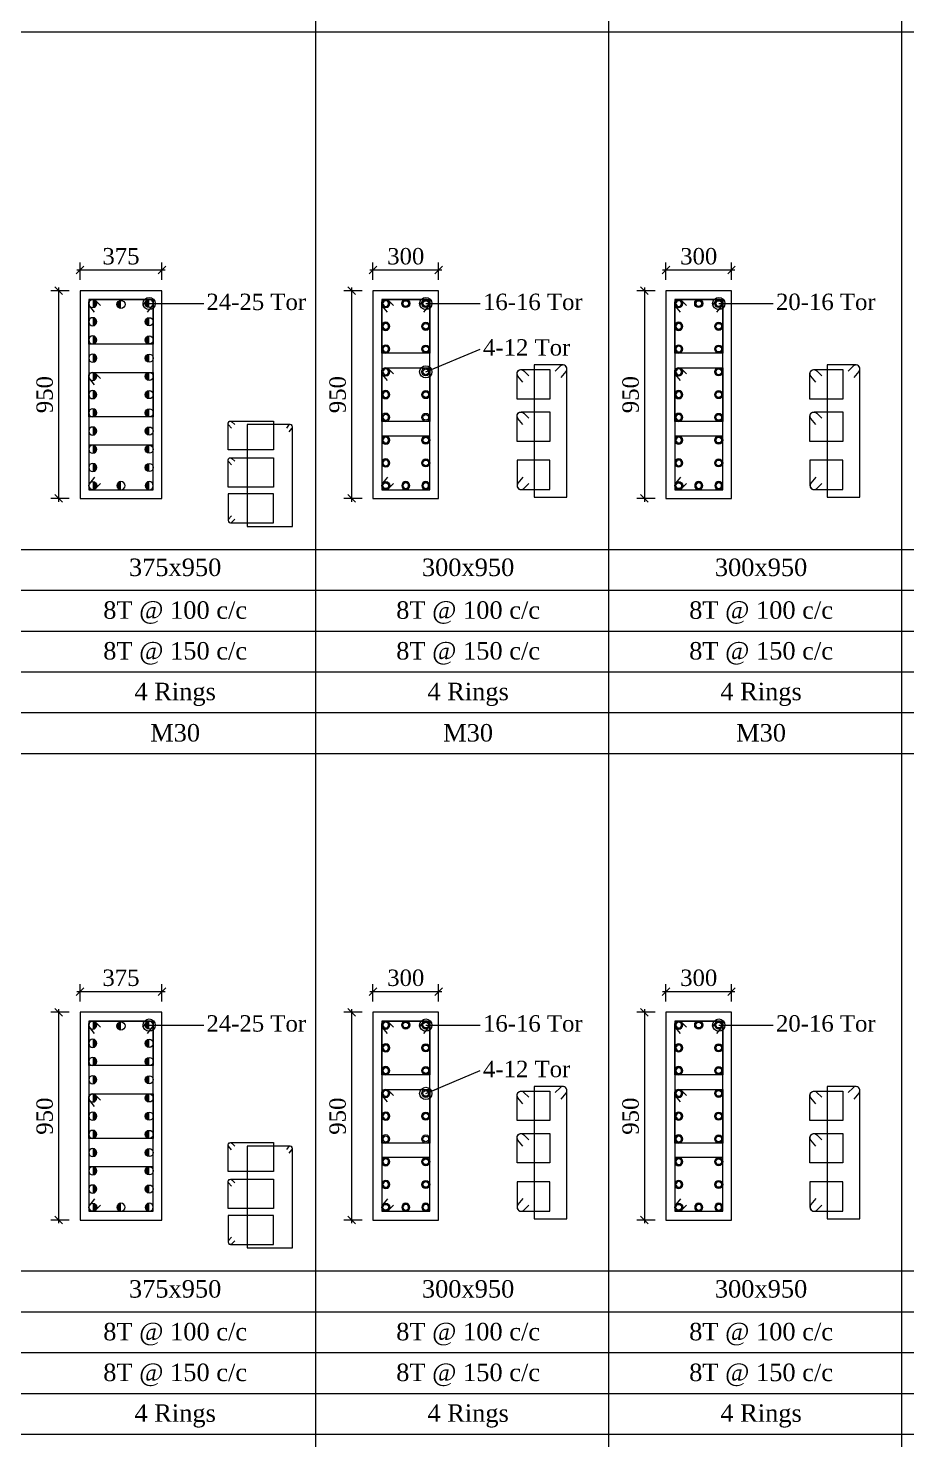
# Model space of a CAD drawing. Header units: metres. Extents: x 95882 to 260884, y 3603 to 81317.
# Drawn here: x 180667 to 184688, y 19469 to 25923 of the extents above; entities that cross this region are included whole.
import ezdxf
from ezdxf.enums import TextEntityAlignment as Align

# ---------------------------------------------------------------- set-up
doc = ezdxf.new("R2010")
doc.units = ezdxf.units.M
doc.header["$LTSCALE"] = 0.05
doc.header["$MEASUREMENT"] = 0
doc.header["$PDMODE"] = 34
doc.header["$PDSIZE"] = -2.5
doc.layers.get('0').update_dxf_attribs({"linetype": 'CONTINUOUS', "lineweight": 0})
doc.layers.get('DEFPOINTS').update_dxf_attribs({"linetype": 'CONTINUOUS'})
for name, color, linetype, lineweight in [('S-DIM-R', 7, 'CONTINUOUS', 9), ('S-SECTION', 5, 'CONTINUOUS', 5), ('S-SECTION MARK', 124, 'CONTINUOUS', 0), ('S-SHEET', 251, 'CONTINUOUS', 0), ('S-STEEL COL_DIA', 1, 'CONTINUOUS', 9), ('S-STEEL RING', 1, 'CONTINUOUS', 9), ('S-TEXT', 7, 'CONTINUOUS', 0), ('S-TEXT COL SIZE', 7, 'CONTINUOUS', 15), ('S-TEXT MIX', 1, 'CONTINUOUS', 15), ('S-TEXT RINGS', 7, 'CONTINUOUS', 15)]:
    doc.layers.add(name, color=color, linetype=linetype, lineweight=lineweight)
doc.styles.add('AAPL-ADRESS tahoma', font='tahoma.ttf')
doc.styles.add('S-ROMANS', font='times.ttf')
doc.styles.get("Standard").update_dxf_attribs({"font": 'times.ttf'})
doc.styles.add('TEXT', font='times.ttf')
doc.dimstyles.new('75mm', dxfattribs={"dimscale": 140, "dimtxt": 1, "dimasz": 0.35, "dimexe": 0.5, "dimexo": 1, "dimgap": 0.01, "dimtad": 0, "dimdec": 0, "dimzin": 12, "dimdsep": 46, "dimtxsty": 'AAPL-ADRESS tahoma', "dimblk": 'OBLIQUE', "dimcen": 0.35, "dimdle": 0.01, "dimse1": 1, "dimse2": 1, "dimclrd": 256, "dimclre": 256, "dimclrt": 256, "dimadec": 0, "dimazin": 3, "dimtfac": 1, "dimtdec": 0, "dimtmove": 1, "dimatfit": 3, "dimldrblk": 'DOTSMALL', "dimfxl": 1, "dimtolj": 1, "dimtzin": 0, "dimarcsym": 1})
doc.dimstyles.new('S_DIM', dxfattribs={"dimtxt": 75, "dimasz": 35, "dimexe": 35, "dimexo": 50, "dimgap": 25, "dimtad": 1, "dimdec": 0, "dimzin": 0, "dimdsep": 46, "dimtxsty": 'Standard', "dimblk": 'OBLIQUE', "dimcen": 0.09, "dimdle": 15, "dimclrd": 256, "dimclre": 256, "dimclrt": 256, "dimadec": 0, "dimazin": 0, "dimtfac": 1, "dimtdec": 0, "dimtofl": 0, "dimtmove": 0, "dimatfit": 3, "dimfxl": 1, "dimtolj": 1, "dimtzin": 0, "dimlwd": -1, "dimlwe": -1, "dimarcsym": 0})

# ---------------------------------------------------------------- blocks, each defined once
blk = doc.blocks.new('_Oblique')
at = {"color": 0, "linetype": 'ByBlock', "lineweight": -2}
blk.add_line((-0.5, -0.5), (0.5, 0.5), dxfattribs=at)
blk = doc.blocks.new('*D476')
at = {"layer": 'DEFPOINTS', "color": 0, "transparency": 16777216}
for p in [(180904.2, 21423.4, -0.1), (180806, 20473.4), (180904.2, 20473.4, -0.1)]:
    blk.add_point(p, dxfattribs=at)
at = {"layer": 'S-DIM-R', "transparency": 16777216}
for p, q in [((180806, 21438.4), (180806, 20458.4)), ((180854.2, 21423.4), (180771, 21423.4)), ((180854.2, 20473.4), (180771, 20473.4))]:
    blk.add_line(p, q, dxfattribs=at)
at = {"layer": 'S-DIM-R', "transparency": 16777216, "xscale": 35, "yscale": 35, "zscale": 35}
for p, rotation in [((180806, 21423.4), 90), ((180806, 20473.4), 270)]:
    blk.add_blockref('_Oblique', p, dxfattribs=dict(at, rotation=rotation))
at = {"layer": 'S-DIM-R', "transparency": 16777216, "insert": (180742.7, 20948.4), "char_height": 75, "attachment_point": 5, "rotation": 90}
blk.add_mtext('\\A1;950', dxfattribs=at)
blk = doc.blocks.new('*D477')
at = {"layer": 'DEFPOINTS', "color": 0, "transparency": 16777216}
for p in [(180904.2, 21517.5), (180904.2, 21423.4, 0), (181279.2, 21423.4, 0)]:
    blk.add_point(p, dxfattribs=at)
at = {"layer": 'S-DIM-R', "transparency": 16777216}
for p, q in [((181294.2, 21517.5), (180889.2, 21517.5)), ((180904.2, 21473.4), (180904.2, 21552.5)), ((181279.2, 21473.4), (181279.2, 21552.5))]:
    blk.add_line(p, q, dxfattribs=at)
at = {"layer": 'S-DIM-R', "transparency": 16777216, "xscale": 35, "yscale": 35, "zscale": 35, "rotation": 180}
blk.add_blockref('_Oblique', (180904.2, 21517.5), dxfattribs=at)
at = {"layer": 'S-DIM-R', "transparency": 16777216, "xscale": 35, "yscale": 35, "zscale": 35}
blk.add_blockref('_Oblique', (181279.2, 21517.5), dxfattribs=at)
at = {"layer": 'S-DIM-R', "transparency": 16777216, "insert": (181091.7, 21580.8), "char_height": 75, "attachment_point": 5}
blk.add_mtext('\\A1;375', dxfattribs=at)
blk = doc.blocks.new('*U6')
at = {"layer": 'S-STEEL COL_DIA'}
h = blk.add_hatch(color=256, dxfattribs=at)
h.dxf.hatch_style = 1
h.paths.add_polyline_path([(0, 18.5, 0.414214), (-18.5, 0, 0.414214), (0, -18.5)])
at = {"layer": 'S-STEEL COL_DIA', "lineweight": 5}
blk.add_circle((0, 0), 18.5, dxfattribs=at)
blk = doc.blocks.new('*D480')
at = {"layer": 'DEFPOINTS', "color": 0, "transparency": 16777216}
for p in [(182244.8, 21517.5), (182244.8, 21423.4, 0), (182544.8, 21423.4, 0)]:
    blk.add_point(p, dxfattribs=at)
at = {"layer": 'S-DIM-R', "transparency": 16777216}
for p, q in [((182559.8, 21517.5), (182229.8, 21517.5)), ((182244.8, 21473.4), (182244.8, 21552.5)), ((182544.8, 21473.4), (182544.8, 21552.5))]:
    blk.add_line(p, q, dxfattribs=at)
at = {"layer": 'S-DIM-R', "transparency": 16777216, "xscale": 35, "yscale": 35, "zscale": 35, "rotation": 180}
blk.add_blockref('_Oblique', (182244.8, 21517.5), dxfattribs=at)
at = {"layer": 'S-DIM-R', "transparency": 16777216, "xscale": 35, "yscale": 35, "zscale": 35}
blk.add_blockref('_Oblique', (182544.8, 21517.5), dxfattribs=at)
at = {"layer": 'S-DIM-R', "transparency": 16777216, "insert": (182394.8, 21580.7), "char_height": 75, "attachment_point": 5}
blk.add_mtext('\\A1;300', dxfattribs=at)
blk = doc.blocks.new('*U5')
at = {"layer": 'S-STEEL COL_DIA'}
h = blk.add_hatch(color=256, dxfattribs=at)
h.dxf.hatch_style = 1
h.paths.add_polyline_path([(-18.5, 0, 1), (18.5, 0, 1)])
h.paths.add_polyline_path([(13, 0, -1), (-13, 0, -1)], flags=16)
at = {"layer": 'S-STEEL COL_DIA', "lineweight": 5}
for radius in [18.5, 13]:
    blk.add_circle((0, 0), radius, dxfattribs=at)
blk = doc.blocks.new('*U7')
at = {"layer": 'S-STEEL COL_DIA', "lineweight": 5}
for radius in [18.5, 13, 13]:
    blk.add_circle((0, 0), radius, dxfattribs=at)
blk = doc.blocks.new('*D481')
at = {"layer": 'DEFPOINTS', "color": 0, "transparency": 16777216}
for p in [(182244.8, 21423.4, -0.1), (182146.6, 20473.4), (182244.8, 20473.4, -0.1)]:
    blk.add_point(p, dxfattribs=at)
at = {"layer": 'S-DIM-R', "transparency": 16777216}
for p, q in [((182146.6, 21438.4), (182146.6, 20458.4)), ((182194.8, 21423.4), (182111.6, 21423.4)), ((182194.8, 20473.4), (182111.6, 20473.4))]:
    blk.add_line(p, q, dxfattribs=at)
at = {"layer": 'S-DIM-R', "transparency": 16777216, "xscale": 35, "yscale": 35, "zscale": 35}
for p, rotation in [((182146.6, 21423.4), 90), ((182146.6, 20473.4), 270)]:
    blk.add_blockref('_Oblique', p, dxfattribs=dict(at, rotation=rotation))
at = {"layer": 'S-DIM-R', "transparency": 16777216, "insert": (182083.3, 20948.4), "char_height": 75, "attachment_point": 5, "rotation": 90}
blk.add_mtext('\\A1;950', dxfattribs=at)
blk = doc.blocks.new('*D482')
at = {"layer": 'DEFPOINTS', "color": 0, "transparency": 16777216}
for p in [(183585.4, 21423.4, -0.1), (183487.2, 20473.4), (183585.4, 20473.4, -0.1)]:
    blk.add_point(p, dxfattribs=at)
at = {"layer": 'S-DIM-R', "transparency": 16777216}
for p, q in [((183487.2, 21438.4), (183487.2, 20458.4)), ((183535.4, 21423.4), (183452.2, 21423.4)), ((183535.4, 20473.4), (183452.2, 20473.4))]:
    blk.add_line(p, q, dxfattribs=at)
at = {"layer": 'S-DIM-R', "transparency": 16777216, "xscale": 35, "yscale": 35, "zscale": 35}
for p, rotation in [((183487.2, 21423.4), 90), ((183487.2, 20473.4), 270)]:
    blk.add_blockref('_Oblique', p, dxfattribs=dict(at, rotation=rotation))
at = {"layer": 'S-DIM-R', "transparency": 16777216, "insert": (183423.9, 20948.4), "char_height": 75, "attachment_point": 5, "rotation": 90}
blk.add_mtext('\\A1;950', dxfattribs=at)
blk = doc.blocks.new('*D483')
at = {"layer": 'DEFPOINTS', "color": 0, "transparency": 16777216}
for p in [(183585.4, 21517.5), (183585.4, 21423.4, 0), (183885.4, 21423.4, 0)]:
    blk.add_point(p, dxfattribs=at)
at = {"layer": 'S-DIM-R', "transparency": 16777216}
for p, q in [((183900.4, 21517.5), (183570.4, 21517.5)), ((183585.4, 21473.4), (183585.4, 21552.5)), ((183885.4, 21473.4), (183885.4, 21552.5))]:
    blk.add_line(p, q, dxfattribs=at)
at = {"layer": 'S-DIM-R', "transparency": 16777216, "xscale": 35, "yscale": 35, "zscale": 35, "rotation": 180}
blk.add_blockref('_Oblique', (183585.4, 21517.5), dxfattribs=at)
at = {"layer": 'S-DIM-R', "transparency": 16777216, "xscale": 35, "yscale": 35, "zscale": 35}
blk.add_blockref('_Oblique', (183885.4, 21517.5), dxfattribs=at)
at = {"layer": 'S-DIM-R', "transparency": 16777216, "insert": (183735.4, 21580.7), "char_height": 75, "attachment_point": 5}
blk.add_mtext('\\A1;300', dxfattribs=at)
blk = doc.blocks.new('*D514')
at = {"layer": 'DEFPOINTS', "color": 0, "transparency": 16777216}
for p in [(180904.2, 24722.9, -0.1), (180806, 23772.9), (180904.2, 23772.9, -0.1)]:
    blk.add_point(p, dxfattribs=at)
at = {"layer": 'S-DIM-R', "transparency": 16777216}
for p, q in [((180854.2, 24722.9), (180771, 24722.9)), ((180806, 24737.9), (180806, 23757.9)), ((180854.2, 23772.9), (180771, 23772.9))]:
    blk.add_line(p, q, dxfattribs=at)
at = {"layer": 'S-DIM-R', "transparency": 16777216, "xscale": 35, "yscale": 35, "zscale": 35}
for p, rotation in [((180806, 24722.9), 90), ((180806, 23772.9), 270)]:
    blk.add_blockref('_Oblique', p, dxfattribs=dict(at, rotation=rotation))
at = {"layer": 'S-DIM-R', "transparency": 16777216, "insert": (180742.7, 24247.9), "char_height": 75, "attachment_point": 5, "rotation": 90}
blk.add_mtext('\\A1;950', dxfattribs=at)
blk = doc.blocks.new('*D515')
at = {"layer": 'DEFPOINTS', "color": 0, "transparency": 16777216}
for p in [(180904.2, 24817.1), (180904.2, 24722.9, 0), (181279.2, 24722.9, 0)]:
    blk.add_point(p, dxfattribs=at)
at = {"layer": 'S-DIM-R', "transparency": 16777216}
for p, q in [((180904.2, 24772.9), (180904.2, 24852.1)), ((181279.2, 24772.9), (181279.2, 24852.1)), ((181294.2, 24817.1), (180889.2, 24817.1))]:
    blk.add_line(p, q, dxfattribs=at)
at = {"layer": 'S-DIM-R', "transparency": 16777216, "xscale": 35, "yscale": 35, "zscale": 35, "rotation": 180}
blk.add_blockref('_Oblique', (180904.2, 24817.1), dxfattribs=at)
at = {"layer": 'S-DIM-R', "transparency": 16777216, "xscale": 35, "yscale": 35, "zscale": 35}
blk.add_blockref('_Oblique', (181279.2, 24817.1), dxfattribs=at)
at = {"layer": 'S-DIM-R', "transparency": 16777216, "insert": (181091.7, 24880.4), "char_height": 75, "attachment_point": 5}
blk.add_mtext('\\A1;375', dxfattribs=at)
blk = doc.blocks.new('*D518')
at = {"layer": 'DEFPOINTS', "color": 0, "transparency": 16777216}
for p in [(182244.8, 24817.1), (182244.8, 24722.9, 0), (182544.8, 24722.9, 0)]:
    blk.add_point(p, dxfattribs=at)
at = {"layer": 'S-DIM-R', "transparency": 16777216}
for p, q in [((182244.8, 24772.9), (182244.8, 24852.1)), ((182544.8, 24772.9), (182544.8, 24852.1)), ((182559.8, 24817.1), (182229.8, 24817.1))]:
    blk.add_line(p, q, dxfattribs=at)
at = {"layer": 'S-DIM-R', "transparency": 16777216, "xscale": 35, "yscale": 35, "zscale": 35, "rotation": 180}
blk.add_blockref('_Oblique', (182244.8, 24817.1), dxfattribs=at)
at = {"layer": 'S-DIM-R', "transparency": 16777216, "xscale": 35, "yscale": 35, "zscale": 35}
blk.add_blockref('_Oblique', (182544.8, 24817.1), dxfattribs=at)
at = {"layer": 'S-DIM-R', "transparency": 16777216, "insert": (182394.8, 24880.2), "char_height": 75, "attachment_point": 5}
blk.add_mtext('\\A1;300', dxfattribs=at)
blk = doc.blocks.new('*D519')
at = {"layer": 'DEFPOINTS', "color": 0, "transparency": 16777216}
for p in [(182244.8, 24722.9, -0.1), (182146.6, 23772.9), (182244.8, 23772.9, -0.1)]:
    blk.add_point(p, dxfattribs=at)
at = {"layer": 'S-DIM-R', "transparency": 16777216}
for p, q in [((182194.8, 24722.9), (182111.6, 24722.9)), ((182146.6, 24737.9), (182146.6, 23757.9)), ((182194.8, 23772.9), (182111.6, 23772.9))]:
    blk.add_line(p, q, dxfattribs=at)
at = {"layer": 'S-DIM-R', "transparency": 16777216, "xscale": 35, "yscale": 35, "zscale": 35}
for p, rotation in [((182146.6, 24722.9), 90), ((182146.6, 23772.9), 270)]:
    blk.add_blockref('_Oblique', p, dxfattribs=dict(at, rotation=rotation))
at = {"layer": 'S-DIM-R', "transparency": 16777216, "insert": (182083.3, 24247.9), "char_height": 75, "attachment_point": 5, "rotation": 90}
blk.add_mtext('\\A1;950', dxfattribs=at)
blk = doc.blocks.new('*D520')
at = {"layer": 'DEFPOINTS', "color": 0, "transparency": 16777216}
for p in [(183585.4, 24722.9, -0.1), (183487.2, 23772.9), (183585.4, 23772.9, -0.1)]:
    blk.add_point(p, dxfattribs=at)
at = {"layer": 'S-DIM-R', "transparency": 16777216}
for p, q in [((183535.4, 24722.9), (183452.2, 24722.9)), ((183487.2, 24737.9), (183487.2, 23757.9)), ((183535.4, 23772.9), (183452.2, 23772.9))]:
    blk.add_line(p, q, dxfattribs=at)
at = {"layer": 'S-DIM-R', "transparency": 16777216, "xscale": 35, "yscale": 35, "zscale": 35}
for p, rotation in [((183487.2, 24722.9), 90), ((183487.2, 23772.9), 270)]:
    blk.add_blockref('_Oblique', p, dxfattribs=dict(at, rotation=rotation))
at = {"layer": 'S-DIM-R', "transparency": 16777216, "insert": (183423.9, 24247.9), "char_height": 75, "attachment_point": 5, "rotation": 90}
blk.add_mtext('\\A1;950', dxfattribs=at)
blk = doc.blocks.new('*D521')
at = {"layer": 'DEFPOINTS', "color": 0, "transparency": 16777216}
for p in [(183585.4, 24817.1), (183585.4, 24722.9, 0), (183885.4, 24722.9, 0)]:
    blk.add_point(p, dxfattribs=at)
at = {"layer": 'S-DIM-R', "transparency": 16777216}
for p, q in [((183585.4, 24772.9), (183585.4, 24852.1)), ((183885.4, 24772.9), (183885.4, 24852.1)), ((183900.4, 24817.1), (183570.4, 24817.1))]:
    blk.add_line(p, q, dxfattribs=at)
at = {"layer": 'S-DIM-R', "transparency": 16777216, "xscale": 35, "yscale": 35, "zscale": 35, "rotation": 180}
blk.add_blockref('_Oblique', (183585.4, 24817.1), dxfattribs=at)
at = {"layer": 'S-DIM-R', "transparency": 16777216, "xscale": 35, "yscale": 35, "zscale": 35}
blk.add_blockref('_Oblique', (183885.4, 24817.1), dxfattribs=at)
at = {"layer": 'S-DIM-R', "transparency": 16777216, "insert": (183735.4, 24880.2), "char_height": 75, "attachment_point": 5}
blk.add_mtext('\\A1;300', dxfattribs=at)

msp = doc.modelspace()

# ---------------------------------------------------------------- linework, layer by layer
at = {"layer": 'S-SECTION'}
for points, elevation in [([(180904.2, 23772.9), (181279.2, 23772.9), (181279.2, 24722.9), (180904.2, 24722.9)], 0), ([(182244.8, 23772.9), (182544.8, 23772.9), (182544.8, 24722.9), (182244.8, 24722.9)], -0.1), ([(183585.4, 23772.9), (183885.4, 23772.9), (183885.4, 24722.9), (183585.4, 24722.9)], -0.1), ([(180904.2, 20473.4), (181279.2, 20473.4), (181279.2, 21423.4), (180904.2, 21423.4)], 0), ([(182244.8, 20473.4), (182544.8, 20473.4), (182544.8, 21423.4), (182244.8, 21423.4)], 0), ([(183585.4, 20473.4), (183885.4, 20473.4), (183885.4, 21423.4), (183585.4, 21423.4)], 0)]:
    msp.add_lwpolyline(points, close=True, dxfattribs=dict(at, elevation=elevation))
at = {"layer": 'S-SHEET'}
for p, q in [((181981.4, 49003.5, 0), (181981.4, 9408.8, 0)), ((181981.4, 49003.5, 0), (181981.4, 9408.8, 0)), ((183322, 49003.5, 0), (183322, 8286.5, 0)), ((184662.6, 49003.5, 0), (184662.6, 9408.8, -0.1)), ((184662.6, 49003.5, 0), (184662.6, 9408.8, -0.1)), ((177084.5, 23540, 0), (198068.5, 23540, -0.1)), ((177084.5, 23353.9, 0), (198068.5, 23353.9, -0.1)), ((177084.5, 23353.9, 0), (198068.5, 23353.9, -0.1)), ((177084.5, 23166.8, 0), (198068.5, 23166.8, -0.1)), ((177691.8, 22980.2, 0), (198068.5, 22980.2, -0.1)), ((177084.5, 22793.6, 0), (198068.5, 22793.6, -0.1)), ((177084.5, 22607, 0), (198068.5, 22607, 0)), ((177084.5, 22607, 0), (198068.5, 22607, -0.1)), ((177084.5, 20240.5, 0), (198068.5, 20240.5, 0)), ((177084.5, 20054.4, 0), (198068.5, 20054.4, 0)), ((177084.5, 20054.4, 0), (198068.5, 20054.4, 0)), ((177084.5, 19867.3, 0), (198068.5, 19867.3, 0)), ((177691.8, 19680.7, 0), (198068.5, 19680.7, 0)), ((177084.5, 19494, 0), (198068.5, 19494, 0))]:
    msp.add_line(p, q, dxfattribs=at)
at = {"layer": 'S-SHEET', "color": 0}
msp.add_line((177084.5, 25906.6, 0), (198068.5, 25906.6, -0.1), dxfattribs=at)
at = {"layer": 'S-STEEL RING'}
for points, elevation in [([(181212.6, 24625.4), (181235.1, 24652.8, 0.633211), (181220.8, 24682.9), (180944.2, 24682.9), (180944.2, 23812.9), (181239.2, 23812.9), (181239.2, 24664.5, 0.666768), (181207.8, 24677.6), (181190, 24654.9)], 0), ([(182478.2, 24625.4), (182500.6, 24652.8, 0.633211), (182486.4, 24682.9), (182284.8, 24682.9), (182284.8, 23812.9), (182504.8, 23812.9), (182504.8, 24664.5, 0.666768), (182473.4, 24677.6), (182455.6, 24654.9)], -0.1), ([(183818.8, 24625.4), (183841.2, 24652.8, 0.633211), (183827, 24682.9), (183625.4, 24682.9), (183625.4, 23812.9), (183845.4, 23812.9), (183845.4, 24664.5, 0.666768), (183814, 24677.6), (183796.2, 24654.9)], -0.1), ([(183106, 24326.1), (183128.5, 24353.4, 0.633211), (183114.2, 24383.6), (182982.6, 24383.6), (182982.6, 23778.8), (183132.6, 23778.8), (183132.6, 24365.1, 0.666768), (183101.2, 24378.2), (183078.4, 24355.6)], 0), ([(183106, 24326.1), (183128.5, 24353.4, 0.633211), (183114.2, 24383.6), (182982.6, 24383.6), (182982.6, 23778.8), (183132.6, 23778.8), (183132.6, 24365.1, 0.666768), (183101.2, 24378.2), (183078.4, 24355.6)], 0.1), ([(184446.6, 24326.1), (184469.1, 24353.4, 0.633211), (184454.8, 24383.6), (184323.2, 24383.6), (184323.2, 23778.8), (184473.2, 23778.8), (184473.2, 24365.1, 0.666768), (184441.8, 24378.2), (184419, 24355.6)], 0), ([(184446.6, 24326.1), (184469.1, 24353.4, 0.633211), (184454.8, 24383.6), (184323.2, 24383.6), (184323.2, 23778.8), (184473.2, 23778.8), (184473.2, 24365.1, 0.666768), (184441.8, 24378.2), (184419, 24355.6)], 0.1), ([(181861.5, 24078.3), (181874.1, 24093.7, 0.633211), (181866.1, 24110.7), (181668.4, 24110.7), (181668.4, 23645.4), (181876.5, 23645.4), (181876.5, 24100.3, 0.666768), (181858.8, 24107.7), (181848.8, 24094.9)], -0.1), ([(181212.6, 21325.9), (181235.1, 21353.2, 0.633211), (181220.8, 21383.4), (180944.2, 21383.4), (180944.2, 20513.4), (181239.2, 20513.4), (181239.2, 21364.9, 0.666768), (181207.8, 21378), (181190, 21355.4)], 0), ([(182478.2, 21325.9), (182500.6, 21353.2, 0.633211), (182486.4, 21383.4), (182284.8, 21383.4), (182284.8, 20513.4), (182504.8, 20513.4), (182504.8, 21364.9, 0.666768), (182473.4, 21378), (182455.6, 21355.4)], -0.1), ([(183818.8, 21325.9), (183841.2, 21353.2, 0.633211), (183827, 21383.4), (183625.4, 21383.4), (183625.4, 20513.4), (183845.4, 20513.4), (183845.4, 21364.9, 0.666768), (183814, 21378), (183796.2, 21355.4)], -0.1), ([(183106, 21026.5), (183128.5, 21053.9, 0.633211), (183114.2, 21084), (182982.6, 21084), (182982.6, 20479.3), (183132.6, 20479.3), (183132.6, 21065.6, 0.666768), (183101.2, 21078.7), (183078.4, 21056)], 0), ([(183106, 21026.5), (183128.5, 21053.9, 0.633211), (183114.2, 21084), (182982.6, 21084), (182982.6, 20479.3), (183132.6, 20479.3), (183132.6, 21065.6, 0.666768), (183101.2, 21078.7), (183078.4, 21056)], 0.1), ([(184446.6, 21026.5), (184469.1, 21053.9, 0.633211), (184454.8, 21084), (184323.2, 21084), (184323.2, 20479.3), (184473.2, 20479.3), (184473.2, 21065.6, 0.666768), (184441.8, 21078.7), (184419, 21056)], 0), ([(184446.6, 21026.5), (184469.1, 21053.9, 0.633211), (184454.8, 21084), (184323.2, 21084), (184323.2, 20479.3), (184473.2, 20479.3), (184473.2, 21065.6, 0.666768), (184441.8, 21078.7), (184419, 21056)], 0.1), ([(181861.5, 20778.8), (181874.1, 20794.2, 0.633211), (181866.1, 20811.1), (181668.4, 20811.1), (181668.4, 20345.9), (181876.5, 20345.9), (181876.5, 20800.7, 0.666768), (181858.8, 20808.1), (181848.8, 20795.4)], -0.1)]:
    msp.add_lwpolyline(points, format="xyb", dxfattribs=dict(at, elevation=elevation))
at = {"layer": 'S-STEEL RING', "color": 3}
for points, elevation in [([(180970.9, 24625.4), (180948.4, 24652.8, -0.633211), (180962.7, 24682.9), (181239.2, 24682.9), (181239.2, 24479.2), (180944.2, 24479.2), (180944.2, 24664.5, -0.666768), (180975.7, 24677.6), (180998.5, 24654.9)], 0), ([(182311.5, 24625.4), (182289, 24652.8, -0.633211), (182303.3, 24682.9), (182504.8, 24682.9), (182504.8, 24437.5), (182284.8, 24437.5), (182284.8, 24664.5, -0.666768), (182316.3, 24677.6), (182339.1, 24654.9)], -0.1), ([(183652.1, 24625.4), (183629.6, 24652.8, -0.633211), (183643.9, 24682.9), (183845.4, 24682.9), (183845.4, 24437.5), (183625.4, 24437.5), (183625.4, 24664.5, -0.666768), (183656.9, 24677.6), (183679.7, 24654.9)], -0.1), ([(180970.9, 24292.2), (180948.4, 24319.5, -0.633211), (180962.7, 24349.7), (181239.2, 24349.7), (181239.2, 24145.9), (180944.2, 24145.9), (180944.2, 24331.2, -0.666768), (180975.7, 24344.3), (180998.5, 24321.7)], 0), ([(182311.5, 24313), (182289, 24340.4, -0.633211), (182303.3, 24370.5), (182504.8, 24370.5), (182504.8, 24125.1), (182284.8, 24125.1), (182284.8, 24352.1, -0.666768), (182316.3, 24365.2), (182339.1, 24342.5)], -0.1), ([(182930.6, 24304.7), (182908.1, 24332.1, -0.633211), (182922.4, 24362.2), (183053.9, 24362.2), (183053.9, 24227.7), (182903.9, 24227.7), (182903.9, 24343.8, -0.666768), (182935.4, 24356.9), (182958.2, 24334.2)], 0), ([(183652.1, 24313), (183629.6, 24340.4, -0.633211), (183643.9, 24370.5), (183845.4, 24370.5), (183845.4, 24125.1), (183625.4, 24125.1), (183625.4, 24352.1, -0.666768), (183656.9, 24365.2), (183679.7, 24342.5)], -0.1), ([(184271.2, 24304.7), (184248.7, 24332.1, -0.633211), (184263, 24362.2), (184394.5, 24362.2), (184394.5, 24227.7), (184244.5, 24227.7), (184244.5, 24343.8, -0.666768), (184276, 24356.9), (184298.8, 24334.2)], 0), ([(182930.6, 24111), (182908.1, 24138.3, -0.633211), (182922.4, 24168.5), (183053.9, 24168.5), (183053.9, 24034), (182903.9, 24034), (182903.9, 24150, -0.666768), (182935.4, 24163.1), (182958.2, 24140.5)], 0), ([(184271.2, 24111), (184248.7, 24138.3, -0.633211), (184263, 24168.5), (184394.5, 24168.5), (184394.5, 24034), (184244.5, 24034), (184244.5, 24150, -0.666768), (184276, 24163.1), (184298.8, 24140.5)], 0), ([(181596.9, 24094.7), (181584.3, 24110.1, -0.633211), (181592.3, 24127.1), (181790.1, 24127.1), (181790.1, 23995.4), (181581.9, 23995.4), (181581.9, 24116.7, -0.666768), (181599.6, 24124), (181612.5, 24111.3)], -0.1), ([(180970.9, 23870.4), (180948.4, 23843.1, 0.633211), (180962.7, 23812.9), (181239.2, 23812.9), (181239.2, 24016.7), (180944.2, 24016.7), (180944.2, 23831.4, 0.666768), (180975.7, 23818.3), (180998.5, 23840.9)], 0), ([(182311.5, 23870.4), (182289, 23843.1, 0.633211), (182303.3, 23812.9), (182504.8, 23812.9), (182504.8, 24058.3), (182284.8, 24058.3), (182284.8, 23831.4, 0.666768), (182316.3, 23818.3), (182339.1, 23840.9)], -0.1), ([(183652.1, 23870.4), (183629.6, 23843.1, 0.633211), (183643.9, 23812.9), (183845.4, 23812.9), (183845.4, 24058.3), (183625.4, 24058.3), (183625.4, 23831.4, 0.666768), (183656.9, 23818.3), (183679.7, 23840.9)], -0.1), ([(181596.9, 23927.1), (181584.3, 23942.5, -0.633211), (181592.3, 23959.5), (181790.1, 23959.5), (181790.1, 23825.3), (181581.9, 23825.3), (181581.9, 23949.1, -0.666768), (181599.6, 23956.5), (181612.5, 23943.8)], -0.1), ([(182930.6, 23870.9), (182908.1, 23843.6, 0.633211), (182922.4, 23813.4), (183053.9, 23813.4), (183053.9, 23947.9), (182903.9, 23947.9), (182903.9, 23831.9, 0.666768), (182935.4, 23818.8), (182958.2, 23841.4)], 0), ([(184271.2, 23870.9), (184248.7, 23843.6, 0.633211), (184263, 23813.4), (184394.5, 23813.4), (184394.5, 23947.9), (184244.5, 23947.9), (184244.5, 23831.9, 0.666768), (184276, 23818.8), (184298.8, 23841.4)], 0), ([(181596.9, 23694.2), (181584.3, 23678.8, 0.633211), (181592.3, 23661.8), (181790.1, 23661.8), (181790.1, 23793.5), (181581.9, 23793.5), (181581.9, 23672.2, 0.666768), (181599.6, 23664.8), (181612.5, 23677.6)], -0.1), ([(180970.9, 21325.9), (180948.4, 21353.2, -0.633211), (180962.7, 21383.4), (181239.2, 21383.4), (181239.2, 21179.6), (180944.2, 21179.6), (180944.2, 21364.9, -0.666768), (180975.7, 21378), (180998.5, 21355.4)], 0), ([(182311.5, 21325.9), (182289, 21353.2, -0.633211), (182303.3, 21383.4), (182504.8, 21383.4), (182504.8, 21138), (182284.8, 21138), (182284.8, 21364.9, -0.666768), (182316.3, 21378), (182339.1, 21355.4)], -0.1), ([(183652.1, 21325.9), (183629.6, 21353.2, -0.633211), (183643.9, 21383.4), (183845.4, 21383.4), (183845.4, 21138), (183625.4, 21138), (183625.4, 21364.9, -0.666768), (183656.9, 21378), (183679.7, 21355.4)], -0.1), ([(180970.9, 20992.6), (180948.4, 21020, -0.633211), (180962.7, 21050.1), (181239.2, 21050.1), (181239.2, 20846.4), (180944.2, 20846.4), (180944.2, 21031.7, -0.666768), (180975.7, 21044.8), (180998.5, 21022.1)], 0), ([(182311.5, 21013.4), (182289, 21040.8, -0.633211), (182303.3, 21071), (182504.8, 21071), (182504.8, 20825.6), (182284.8, 20825.6), (182284.8, 21052.5, -0.666768), (182316.3, 21065.6), (182339.1, 21043)], -0.1), ([(182930.6, 21005.2), (182908.1, 21032.5, -0.633211), (182922.4, 21062.7), (183053.9, 21062.7), (183053.9, 20928.2), (182903.9, 20928.2), (182903.9, 21044.2, -0.666768), (182935.4, 21057.3), (182958.2, 21034.7)], 0), ([(183652.1, 21013.4), (183629.6, 21040.8, -0.633211), (183643.9, 21071), (183845.4, 21071), (183845.4, 20825.6), (183625.4, 20825.6), (183625.4, 21052.5, -0.666768), (183656.9, 21065.6), (183679.7, 21043)], -0.1), ([(184271.2, 21005.2), (184248.7, 21032.5, -0.633211), (184263, 21062.7), (184394.5, 21062.7), (184394.5, 20928.2), (184244.5, 20928.2), (184244.5, 21044.2, -0.666768), (184276, 21057.3), (184298.8, 21034.7)], 0), ([(182930.6, 20811.4), (182908.1, 20838.8, -0.633211), (182922.4, 20868.9), (183053.9, 20868.9), (183053.9, 20734.4), (182903.9, 20734.4), (182903.9, 20850.5, -0.666768), (182935.4, 20863.6), (182958.2, 20840.9)], 0), ([(184271.2, 20811.4), (184248.7, 20838.8, -0.633211), (184263, 20868.9), (184394.5, 20868.9), (184394.5, 20734.4), (184244.5, 20734.4), (184244.5, 20850.5, -0.666768), (184276, 20863.6), (184298.8, 20840.9)], 0), ([(181596.9, 20795.1), (181584.3, 20810.5, -0.633211), (181592.3, 20827.5), (181790.1, 20827.5), (181790.1, 20695.8), (181581.9, 20695.8), (181581.9, 20817.1, -0.666768), (181599.6, 20824.5), (181612.5, 20811.7)], 0), ([(182311.5, 20570.9), (182289, 20543.5, 0.633211), (182303.3, 20513.4), (182504.8, 20513.4), (182504.8, 20758.8), (182284.8, 20758.8), (182284.8, 20531.8, 0.666768), (182316.3, 20518.7), (182339.1, 20541.4)], -0.1), ([(183652.1, 20570.9), (183629.6, 20543.5, 0.633211), (183643.9, 20513.4), (183845.4, 20513.4), (183845.4, 20758.8), (183625.4, 20758.8), (183625.4, 20531.8, 0.666768), (183656.9, 20518.7), (183679.7, 20541.4)], -0.1), ([(180970.9, 20570.9), (180948.4, 20543.5, 0.633211), (180962.7, 20513.4), (181239.2, 20513.4), (181239.2, 20717.1), (180944.2, 20717.1), (180944.2, 20531.8, 0.666768), (180975.7, 20518.7), (180998.5, 20541.4)], 0), ([(181596.9, 20627.6), (181584.3, 20643, -0.633211), (181592.3, 20659.9), (181790.1, 20659.9), (181790.1, 20525.7), (181581.9, 20525.7), (181581.9, 20649.6, -0.666768), (181599.6, 20656.9), (181612.5, 20644.2)], 0), ([(182930.6, 20571.4), (182908.1, 20544, 0.633211), (182922.4, 20513.9), (183053.9, 20513.9), (183053.9, 20648.3), (182903.9, 20648.3), (182903.9, 20532.3, 0.666768), (182935.4, 20519.2), (182958.2, 20541.9)], 0), ([(184271.2, 20571.4), (184248.7, 20544, 0.633211), (184263, 20513.9), (184394.5, 20513.9), (184394.5, 20648.3), (184244.5, 20648.3), (184244.5, 20532.3, 0.666768), (184276, 20519.2), (184298.8, 20541.9)], 0), ([(181596.9, 20394.6), (181584.3, 20379.2, 0.633211), (181592.3, 20362.3), (181790.1, 20362.3), (181790.1, 20493.9), (181581.9, 20493.9), (181581.9, 20372.6, 0.666768), (181599.6, 20365.3), (181612.5, 20378)], -0.1)]:
    msp.add_lwpolyline(points, format="xyb", dxfattribs=dict(at, elevation=elevation))

# ---------------------------------------------------------------- block references
at = {"layer": 'S-STEEL COL_DIA', "xscale": -1}
for name, p in [('*U6', (180962.7, 24664.5, 0)), ('*U5', (182303.3, 24664.5, -0.1)), ('*U5', (183643.9, 24664.5, -0.1)), ('*U6', (180962.7, 24581.2)), ('*U5', (182303.3, 24560.3, -0.1)), ('*U5', (183643.9, 24560.3, -0.1)), ('*U6', (180962.7, 24497.9)), ('*U5', (182303.3, 24456.2, -0.1)), ('*U5', (183643.9, 24456.2, -0.1)), ('*U6', (180962.7, 24414.6)), ('*U6', (180962.7, 24331.2, 0)), ('*U7', (182303.3, 24352.1, -0.1)), ('*U5', (183643.9, 24352.1, -0.1)), ('*U6', (180962.7, 24247.9)), ('*U5', (182303.3, 24247.9, -0.1)), ('*U5', (183643.9, 24247.9, -0.1)), ('*U6', (180962.7, 24164.6)), ('*U7', (182303.3, 24143.8, -0.1)), ('*U5', (183643.9, 24143.8, -0.1)), ('*U6', (180962.7, 24081.3)), ('*U6', (180962.7, 23998)), ('*U5', (182303.3, 24039.7, -0.1)), ('*U5', (183643.9, 24039.7, -0.1)), ('*U5', (182303.3, 23935.5, -0.1)), ('*U5', (183643.9, 23935.5, -0.1)), ('*U6', (180962.7, 23914.7)), ('*U6', (180962.7, 21364.9, 0)), ('*U5', (182303.3, 21364.9, -0.1)), ('*U5', (183643.9, 21364.9, -0.1)), ('*U6', (180962.7, 21281.6, 0)), ('*U5', (182303.3, 21260.8, -0.1)), ('*U5', (183643.9, 21260.8, -0.1)), ('*U6', (180962.7, 21198.3, 0)), ('*U5', (182303.3, 21156.6, -0.1)), ('*U5', (183643.9, 21156.6, -0.1)), ('*U6', (180962.7, 21115, 0)), ('*U6', (180962.7, 21031.7, 0)), ('*U7', (182303.3, 21052.5, -0.1)), ('*U5', (183643.9, 21052.5, -0.1)), ('*U6', (180962.7, 20948.4, 0)), ('*U5', (182303.3, 20948.4, -0.1)), ('*U5', (183643.9, 20948.4, -0.1)), ('*U6', (180962.7, 20865.1, 0)), ('*U7', (182303.3, 20844.2, -0.1)), ('*U5', (183643.9, 20844.2, -0.1)), ('*U6', (180962.7, 20781.8, 0)), ('*U5', (182303.3, 20740.1, -0.1)), ('*U5', (183643.9, 20740.1, -0.1)), ('*U6', (180962.7, 20698.4, 0)), ('*U6', (180962.7, 20615.1, 0)), ('*U5', (182303.3, 20636, -0.1)), ('*U5', (183643.9, 20636, -0.1))]:
    msp.add_blockref(name, p, dxfattribs=at)
at = {"layer": 'S-STEEL COL_DIA'}
for name, p in [('*U6', (181091.7, 24660.4, 0)), ('*U6', (181220.8, 24664.5, 0)), ('*U5', (182394.8, 24664.5, -0.1)), ('*U5', (182486.4, 24664.5, -0.1)), ('*U5', (183735.4, 24664.5, -0.1)), ('*U5', (183827, 24664.5, -0.1)), ('*U6', (181220.8, 24581.2)), ('*U5', (182486.4, 24560.3, -0.1)), ('*U5', (183827, 24560.3, -0.1)), ('*U6', (181220.8, 24497.9)), ('*U5', (182486.4, 24456.2, -0.1)), ('*U5', (183827, 24456.2, -0.1)), ('*U6', (181220.8, 24414.6)), ('*U6', (181220.8, 24331.2, 0)), ('*U7', (182486.4, 24352.1, -0.1)), ('*U5', (183827, 24352.1, -0.1)), ('*U6', (181220.8, 24247.9)), ('*U5', (182486.4, 24247.9, -0.1)), ('*U5', (183827, 24247.9, -0.1)), ('*U6', (181220.8, 24164.6)), ('*U7', (182486.4, 24143.8, -0.1)), ('*U5', (183827, 24143.8, -0.1)), ('*U6', (181220.8, 24081.3)), ('*U6', (181220.8, 23998)), ('*U5', (182486.4, 24039.7, -0.1)), ('*U5', (183827, 24039.7, -0.1)), ('*U5', (182486.4, 23935.5, -0.1)), ('*U5', (183827, 23935.5, -0.1)), ('*U6', (181220.8, 23914.7)), ('*U6', (181091.7, 21360.8, 0)), ('*U6', (181220.8, 21364.9, 0)), ('*U5', (182394.8, 21364.9, 0)), ('*U5', (182486.4, 21364.9, -0.1)), ('*U5', (183735.4, 21364.9, 0)), ('*U5', (183827, 21364.9, -0.1)), ('*U6', (181220.8, 21281.6, 0)), ('*U5', (182486.4, 21260.8, -0.1)), ('*U5', (183827, 21260.8, -0.1)), ('*U6', (181220.8, 21198.3, 0)), ('*U5', (182486.4, 21156.6, -0.1)), ('*U5', (183827, 21156.6, -0.1)), ('*U6', (181220.8, 21115, 0)), ('*U6', (181220.8, 21031.7, 0)), ('*U7', (182486.4, 21052.5, -0.1)), ('*U5', (183827, 21052.5, -0.1)), ('*U6', (181220.8, 20948.4, 0)), ('*U5', (182486.4, 20948.4, -0.1)), ('*U5', (183827, 20948.4, -0.1)), ('*U6', (181220.8, 20865.1, 0)), ('*U7', (182486.4, 20844.2, -0.1)), ('*U5', (183827, 20844.2, -0.1)), ('*U6', (181220.8, 20781.8, 0)), ('*U5', (182486.4, 20740.1, -0.1)), ('*U5', (183827, 20740.1, -0.1)), ('*U6', (181220.8, 20698.4, 0)), ('*U6', (181220.8, 20615.1, 0)), ('*U5', (182486.4, 20636, -0.1)), ('*U5', (183827, 20636, -0.1))]:
    msp.add_blockref(name, p, dxfattribs=at)
at = {"layer": 'S-STEEL COL_DIA', "rotation": 180}
for name, p in [('*U6', (180962.7, 23831.4, 0)), ('*U5', (182303.3, 23831.4, -0.1)), ('*U5', (183643.9, 23831.4, -0.1)), ('*U6', (180962.7, 20531.8, 0)), ('*U5', (182303.3, 20531.8, -0.1)), ('*U5', (183643.9, 20531.8, -0.1))]:
    msp.add_blockref(name, p, dxfattribs=at)
at = {"layer": 'S-STEEL COL_DIA', "xscale": -1, "rotation": 180}
for name, p in [('*U6', (181091.7, 23831.4, 0)), ('*U6', (181220.8, 23831.4, 0)), ('*U5', (182394.8, 23831.4, -0.1)), ('*U5', (182486.4, 23831.4, -0.1)), ('*U5', (183735.4, 23831.4, -0.1)), ('*U5', (183827, 23831.4, -0.1)), ('*U6', (181091.7, 20531.8, 0)), ('*U6', (181220.8, 20531.8, 0)), ('*U5', (182394.8, 20531.8, 0)), ('*U5', (182486.4, 20531.8, -0.1)), ('*U5', (183735.4, 20531.8, 0)), ('*U5', (183827, 20531.8, -0.1))]:
    msp.add_blockref(name, p, dxfattribs=at)

# ---------------------------------------------------------------- texts
at = {"layer": 'S-TEXT', "color": 7, "style": 'TEXT'}
for s, p in [('24-25 Tor ', (181482.7, 24634.6, 0)), ('16-16 Tor ', (182748.3, 24634.6, -0.1)), ('20-16 Tor ', (184088.9, 24634.6, -0.1)), ('4-12 Tor ', (182748.3, 24426.3, -0.2)), ('24-25 Tor ', (181482.7, 21335, 0)), ('16-16 Tor ', (182748.3, 21335, -0.1)), ('20-16 Tor ', (184088.9, 21335, -0.1)), ('4-12 Tor ', (182748.3, 21126.7, -0.1))]:
    msp.add_text(s, height=75, dxfattribs=at).set_placement(p)
at = {"layer": 'S-TEXT COL SIZE', "color": 3, "style": 'S-ROMANS'}
for p in [(181339.5, 23458.2, 0), (181339.5, 20158.6, 0)]:
    msp.add_text('375x950', height=80, dxfattribs=at).set_placement(p, align=Align.MIDDLE_CENTER)
at = {"layer": 'S-TEXT COL SIZE', "color": 6, "style": 'S-ROMANS'}
for p in [(182680.1, 23458.2, -0.1), (184020.7, 23458.2, -0.1), (182680.1, 20158.6, -0.1), (184020.7, 20158.6, -0.1)]:
    msp.add_text('300x950', height=80, dxfattribs=at).set_placement(p, align=Align.MIDDLE_CENTER)
at = {"layer": 'S-TEXT MIX', "style": 'S-ROMANS'}
for p in [(181339.5, 22701.5, 0), (182680.1, 22701.5, -0.1), (184020.7, 22701.5, -0.1)]:
    msp.add_text('M30', height=80, dxfattribs=at).set_placement(p, align=Align.MIDDLE_CENTER)
at = {"layer": 'S-TEXT RINGS', "style": 'S-ROMANS'}
for s, p in [('8T @ 100 c/c', (181339.5, 23262.7, 0)), ('8T @ 100 c/c', (182680.1, 23262.7, -0.1)), ('8T @ 100 c/c', (184020.7, 23262.7, -0.1)), ('8T @ 150 c/c', (181339.5, 23076.3, 0)), ('8T @ 150 c/c', (182680.1, 23076.3, -0.1)), ('8T @ 150 c/c', (184020.7, 23076.3, -0.1)), ('4 Rings', (181339.5, 22890.3, 0)), ('4 Rings', (182680.1, 22890.3, -0.1)), ('4 Rings', (184020.7, 22890.3, -0.1)), ('8T @ 100 c/c', (181339.5, 19963.1, 0)), ('8T @ 100 c/c', (182680.1, 19963.1, -0.1)), ('8T @ 100 c/c', (184020.7, 19963.1, -0.1)), ('8T @ 150 c/c', (181339.5, 19776.8, 0)), ('8T @ 150 c/c', (182680.1, 19776.8, -0.1)), ('8T @ 150 c/c', (184020.7, 19776.8, -0.1)), ('4 Rings', (181339.5, 19590.7, 0)), ('4 Rings', (182680.1, 19590.7, -0.1)), ('4 Rings', (184020.7, 19590.7, -0.1))]:
    msp.add_text(s, height=80, dxfattribs=at).set_placement(p, align=Align.MIDDLE_CENTER)

# ---------------------------------------------------------------- dimensions: what is measured, and where the dimension line sits
at = {"layer": 'S-DIM-R'}
for base, p1, p2, picture, middle in [((180904.2, 24817.1, 0), (181279.2, 24722.9, 0), (180904.2, 24722.9, 0), '*D515', (181091.7, 24880.4, 0)), ((182244.8, 24817.1, -0.1), (182544.8, 24722.9, -0.1), (182244.8, 24722.9, -0.1), '*D518', (182394.8, 24880.2, -0.1)), ((183585.4, 24817.1, -0.1), (183885.4, 24722.9, -0.1), (183585.4, 24722.9, -0.1), '*D521', (183735.4, 24880.2, -0.1)), ((180904.2, 21517.5, 0), (181279.2, 21423.4, 0), (180904.2, 21423.4, 0), '*D477', (181091.7, 21580.8, 0)), ((182244.8, 21517.5, 0), (182544.8, 21423.4, 0), (182244.8, 21423.4, 0), '*D480', (182394.8, 21580.7, 0)), ((183585.4, 21517.5, 0), (183885.4, 21423.4, 0), (183585.4, 21423.4, 0), '*D483', (183735.4, 21580.7, 0))]:
    dim = msp.add_linear_dim(base=base, p1=p1, p2=p2, dimstyle='S_DIM', dxfattribs=at)
    dim.commit()
    dim.dimension.update_dxf_attribs({"geometry": picture, "text_midpoint": middle})
for base, p1, p2, picture, middle in [((180806, 23772.9, 0), (180904.2, 24722.9, 0), (180904.2, 23772.9, 0), '*D514', (180742.7, 24247.9, 0)), ((182146.6, 23772.9, 0), (182244.8, 24722.9, -0.1), (182244.8, 23772.9, -0.1), '*D519', (182083.3, 24247.9, 0)), ((183487.2, 23772.9, 0), (183585.4, 24722.9, -0.1), (183585.4, 23772.9, -0.1), '*D520', (183423.9, 24247.9, 0)), ((180806, 20473.4, 0.1), (180904.2, 21423.4, 0), (180904.2, 20473.4, 0), '*D476', (180742.7, 20948.4, 0.1)), ((182146.6, 20473.4, 0), (182244.8, 21423.4, 0), (182244.8, 20473.4, 0), '*D481', (182083.3, 20948.4, 0)), ((183487.2, 20473.4, 0), (183585.4, 21423.4, 0), (183585.4, 20473.4, 0), '*D482', (183423.9, 20948.4, 0))]:
    dim = msp.add_linear_dim(base=base, p1=p1, p2=p2, angle=90, dimstyle='S_DIM', dxfattribs=at)
    dim.commit()
    dim.dimension.update_dxf_attribs({"geometry": picture, "text_midpoint": middle})

# ---------------------------------------------------------------- leaders
at = {"layer": 'S-SECTION MARK', "linetype": 'ByBlock'}
for points in [[(181220.8, 24664.5, 0), (181470.5, 24664.5, 0)], [(182486.4, 24664.5, -0.1), (182736, 24664.5, -0.1)], [(183827, 24664.5, -0.1), (184076.6, 24664.5, -0.1)], [(182486.4, 24352.1, -0.1), (182736, 24456.2, -0.1)], [(181220.8, 21364.9, 0), (181470.5, 21364.9, 0)], [(182486.4, 21364.9, 0), (182736, 21364.9, 0)], [(183827, 21364.9, 0), (184076.6, 21364.9, 0)], [(182486.4, 21052.5, -0.1), (182736, 21156.6, -0.1)]]:
    msp.add_leader(points, dimstyle='75mm', override={"dimasz": 0.4, "dimldrblk": 'Origin', "dimfxlon": 1, "dimlwd": 0}, dxfattribs=at)

doc.saveas('drawing.dxf')
